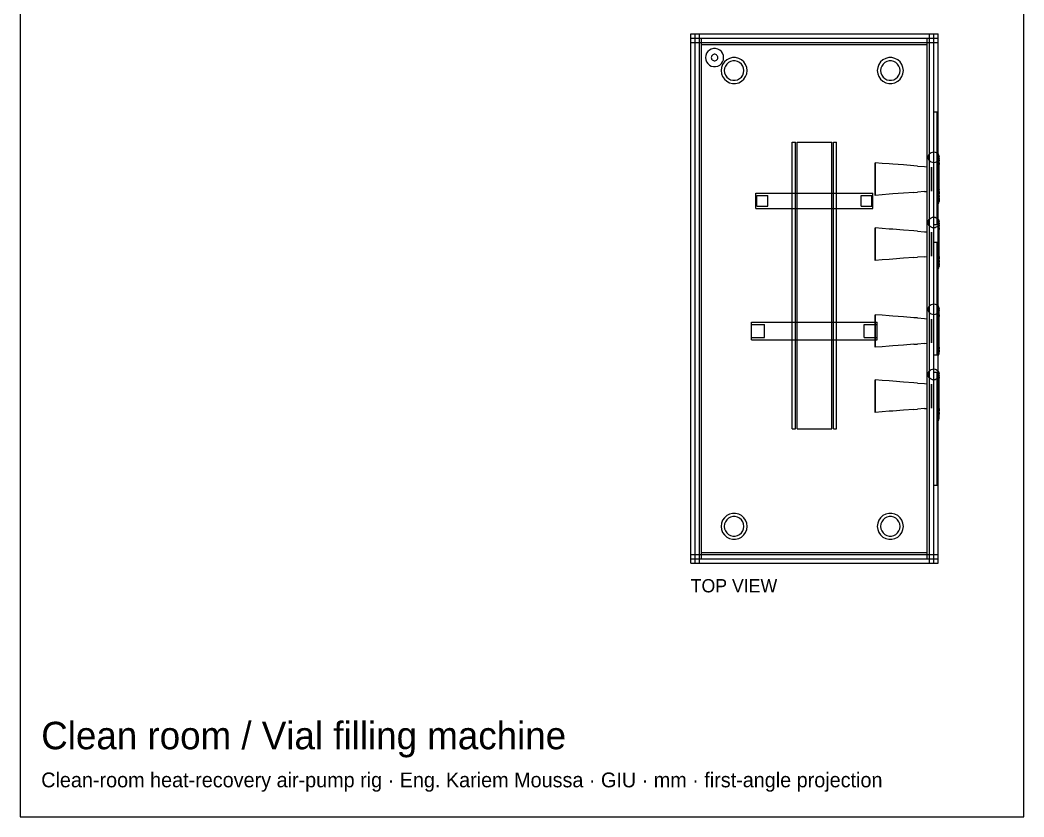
# Model space of a CAD drawing. Header units: millimetres. Extents: x -61 to 402, y -382 to 261.
# Drawn here: x -61 to 401.6, y -381.9 to -14.8 of the extents above; entities that cross this region are included whole.
import ezdxf

# ---------------------------------------------------------------- set-up
doc = ezdxf.new("R2010")
doc.units = ezdxf.units.MM
for name, color, linetype in [('BORDER', 7, 'Continuous'), ('HIDDEN', 8, 'Continuous'), ('TEXT', 5, 'Continuous'), ('VISIBLE', 7, 'Continuous')]:
    doc.layers.add(name, color=color, linetype=linetype)

msp = doc.modelspace()

# ---------------------------------------------------------------- linework, layer by layer
at = {"layer": 'BORDER'}
msp.add_lwpolyline([(-61, -381.93), (401.55, -381.93), (401.55, 260.96), (-61, 260.96)], close=True, dxfattribs=at)
at = {"layer": 'HIDDEN'}
for points in [[(248, -25.04), (248, -21.04)], [(248, -21.04), (252, -21.04)], [(248, -25.04), (248, -23.04)], [(248, -263.04), (248, -23.04)], [(248, -23.04), (252, -23.04)], [(250, -21.04), (252, -21.04)], [(250, -25.04), (250, -21.04)], [(250, -21.04), (360, -21.04)], [(250, -263.04), (250, -23.04)], [(250, -263.04), (250, -23.04)], [(250, -23.04), (360, -23.04)], [(250, -23.04), (360, -23.04)], [(250, -263.04), (250, -23.04)], [(250, -263.04), (250, -23.04)], [(250, -23.04), (360, -23.04)], [(250, -23.04), (360, -23.04)], [(250, -263.04), (250, -23.04)], [(250, -263.04), (250, -23.04)], [(250, -23.04), (253, -23.04)], [(250, -23.04), (253, -23.04)], [(252, -25.04), (252, -21.04)], [(252, -25.04), (252, -21.04)], [(252, -263.04), (252, -23.04)], [(253, -25.04), (253, -23.04)], [(253, -263.04), (253, -23.04)], [(253, -25.04), (253, -23.04)], [(253, -26.04), (253, -23.04)], [(253, -23.04), (357, -23.04)], [(253, -23.04), (357, -23.04)], [(357, -25.04), (357, -23.04)], [(357, -263.04), (357, -23.04)], [(357, -23.04), (360, -23.04)], [(357, -23.04), (360, -23.04)], [(357, -25.04), (357, -23.04)], [(357, -26.04), (357, -23.04)], [(358, -25.04), (358, -21.04)], [(358, -25.04), (358, -21.04)], [(358, -21.04), (360, -21.04)], [(358, -21.04), (362, -21.04)], [(358, -263.04), (358, -23.04)], [(358, -23.04), (362, -23.04)], [(360, -25.04), (360, -21.04)], [(360, -263.04), (360, -23.04)], [(360, -263.04), (360, -23.04)], [(360, -263.04), (360, -23.04)], [(360, -263.04), (360, -23.04)], [(360, -263.04), (360, -23.04)], [(360, -263.04), (360, -23.04)], [(362, -25.04), (362, -21.04)], [(362, -25.04), (362, -23.04)], [(362, -263.04), (362, -23.04)], [(248, -25.04), (252, -25.04)], [(248, -25.04), (252, -25.04)], [(250, -25.04), (360, -25.04)], [(253, -26.04), (357, -26.04)], [(358, -25.04), (362, -25.04)], [(358, -25.04), (362, -25.04)], [(254.92, -31.03), (254.8, -32.04)], [(254.92, -31.03), (254.8, -32.04)], [(254.92, -31.03), (254.8, -32.04)], [(254.92, -31.03), (254.8, -32.04)], [(254.92, -31.03), (254.8, -32.04)], [(254.8, -32.04), (254.92, -33.05)], [(254.8, -32.04), (254.92, -33.05)], [(254.8, -32.04), (254.92, -33.05)], [(254.8, -32.04), (254.92, -33.05)], [(254.8, -32.04), (254.92, -33.05)], [(255.28, -30.09), (254.92, -31.03)], [(255.28, -30.09), (254.92, -31.03)], [(255.28, -30.09), (254.92, -31.03)], [(255.28, -30.09), (254.92, -31.03)], [(255.28, -30.09), (254.92, -31.03)], [(255.86, -29.25), (255.28, -30.09)], [(255.86, -29.25), (255.28, -30.09)], [(255.86, -29.25), (255.28, -30.09)], [(255.86, -29.25), (255.28, -30.09)], [(255.86, -29.25), (255.28, -30.09)], [(256.61, -28.58), (255.86, -29.25)], [(256.61, -28.58), (255.86, -29.25)], [(256.61, -28.58), (255.86, -29.25)], [(256.61, -28.58), (255.86, -29.25)], [(256.61, -28.58), (255.86, -29.25)], [(257.51, -28.11), (256.61, -28.58)], [(257.51, -28.11), (256.61, -28.58)], [(257.51, -28.11), (256.61, -28.58)], [(257.51, -28.11), (256.61, -28.58)], [(257.51, -28.11), (256.61, -28.58)], [(257.54, -31.68), (257.5, -32.04)], [(257.54, -31.68), (257.5, -32.04)], [(257.5, -32.04), (257.54, -32.4)], [(257.5, -32.04), (257.54, -32.4)], [(258.49, -27.87), (257.51, -28.11)], [(258.49, -27.87), (257.51, -28.11)], [(258.49, -27.87), (257.51, -28.11)], [(258.49, -27.87), (257.51, -28.11)], [(258.49, -27.87), (257.51, -28.11)], [(257.67, -31.34), (257.54, -31.68)], [(257.67, -31.34), (257.54, -31.68)], [(257.88, -31.05), (257.67, -31.34)], [(257.88, -31.05), (257.67, -31.34)], [(258.15, -30.81), (257.88, -31.05)], [(258.15, -30.81), (257.88, -31.05)], [(258.47, -30.64), (258.15, -30.81)], [(258.47, -30.64), (258.15, -30.81)], [(258.82, -30.55), (258.47, -30.64)], [(258.82, -30.55), (258.47, -30.64)], [(259.51, -27.87), (258.49, -27.87)], [(259.51, -27.87), (258.49, -27.87)], [(259.51, -27.87), (258.49, -27.87)], [(259.51, -27.87), (258.49, -27.87)], [(259.51, -27.87), (258.49, -27.87)], [(259.18, -30.55), (258.82, -30.55)], [(259.18, -30.55), (258.82, -30.55)], [(259.53, -30.64), (259.18, -30.55)], [(259.53, -30.64), (259.18, -30.55)], [(260.49, -28.11), (259.51, -27.87)], [(260.49, -28.11), (259.51, -27.87)], [(260.49, -28.11), (259.51, -27.87)], [(260.49, -28.11), (259.51, -27.87)], [(260.49, -28.11), (259.51, -27.87)], [(259.85, -30.81), (259.53, -30.64)], [(259.85, -30.81), (259.53, -30.64)], [(260.12, -31.05), (259.85, -30.81)], [(260.12, -31.05), (259.85, -30.81)], [(260.33, -31.34), (260.12, -31.05)], [(260.33, -31.34), (260.12, -31.05)], [(260.46, -31.68), (260.33, -31.34)], [(260.46, -31.68), (260.33, -31.34)], [(260.5, -32.04), (260.46, -31.68)], [(260.5, -32.04), (260.46, -31.68)], [(260.46, -32.4), (260.5, -32.04)], [(260.46, -32.4), (260.5, -32.04)], [(261.39, -28.58), (260.49, -28.11)], [(261.39, -28.58), (260.49, -28.11)], [(261.39, -28.58), (260.49, -28.11)], [(261.39, -28.58), (260.49, -28.11)], [(261.39, -28.58), (260.49, -28.11)], [(262.14, -29.25), (261.39, -28.58)], [(262.14, -29.25), (261.39, -28.58)], [(262.14, -29.25), (261.39, -28.58)], [(262.14, -29.25), (261.39, -28.58)], [(262.14, -29.25), (261.39, -28.58)], [(262.72, -30.09), (262.14, -29.25)], [(262.72, -30.09), (262.14, -29.25)], [(262.72, -30.09), (262.14, -29.25)], [(262.72, -30.09), (262.14, -29.25)], [(262.72, -30.09), (262.14, -29.25)], [(263.08, -31.03), (262.72, -30.09)], [(263.08, -31.03), (262.72, -30.09)], [(263.08, -31.03), (262.72, -30.09)], [(263.08, -31.03), (262.72, -30.09)], [(263.08, -31.03), (262.72, -30.09)], [(263.2, -32.04), (263.08, -31.03)], [(263.2, -32.04), (263.08, -31.03)], [(263.2, -32.04), (263.08, -31.03)], [(263.2, -32.04), (263.08, -31.03)], [(263.2, -32.04), (263.08, -31.03)], [(263.08, -33.05), (263.2, -32.04)], [(263.08, -33.05), (263.2, -32.04)], [(263.08, -33.05), (263.2, -32.04)], [(263.08, -33.05), (263.2, -32.04)], [(263.08, -33.05), (263.2, -32.04)], [(267.28, -32.08), (265.87, -32.43)], [(268.72, -32.08), (267.28, -32.08)], [(270.13, -32.43), (268.72, -32.08)], [(339.28, -32.08), (337.87, -32.43)], [(340.72, -32.08), (339.28, -32.08)], [(342.13, -32.43), (340.72, -32.08)], [(254.92, -33.05), (255.28, -33.99)], [(254.92, -33.05), (255.28, -33.99)], [(254.92, -33.05), (255.28, -33.99)], [(254.92, -33.05), (255.28, -33.99)], [(254.92, -33.05), (255.28, -33.99)], [(255.28, -33.99), (255.86, -34.83)], [(255.28, -33.99), (255.86, -34.83)], [(255.28, -33.99), (255.86, -34.83)], [(255.28, -33.99), (255.86, -34.83)], [(255.28, -33.99), (255.86, -34.83)], [(255.86, -34.83), (256.61, -35.5)], [(255.86, -34.83), (256.61, -35.5)], [(255.86, -34.83), (256.61, -35.5)], [(255.86, -34.83), (256.61, -35.5)], [(255.86, -34.83), (256.61, -35.5)], [(256.61, -35.5), (257.51, -35.97)], [(256.61, -35.5), (257.51, -35.97)], [(256.61, -35.5), (257.51, -35.97)], [(256.61, -35.5), (257.51, -35.97)], [(256.61, -35.5), (257.51, -35.97)], [(257.51, -35.97), (258.49, -36.21)], [(257.51, -35.97), (258.49, -36.21)], [(257.51, -35.97), (258.49, -36.21)], [(257.51, -35.97), (258.49, -36.21)], [(257.51, -35.97), (258.49, -36.21)], [(257.54, -32.4), (257.67, -32.74)], [(257.54, -32.4), (257.67, -32.74)], [(257.67, -32.74), (257.88, -33.03)], [(257.67, -32.74), (257.88, -33.03)], [(257.88, -33.03), (258.15, -33.27)], [(257.88, -33.03), (258.15, -33.27)], [(258.15, -33.27), (258.47, -33.44)], [(258.15, -33.27), (258.47, -33.44)], [(258.47, -33.44), (258.82, -33.53)], [(258.47, -33.44), (258.82, -33.53)], [(258.49, -36.21), (259.51, -36.21)], [(258.49, -36.21), (259.51, -36.21)], [(258.49, -36.21), (259.51, -36.21)], [(258.49, -36.21), (259.51, -36.21)], [(258.49, -36.21), (259.51, -36.21)], [(258.82, -33.53), (259.18, -33.53)], [(258.82, -33.53), (259.18, -33.53)], [(259.18, -33.53), (259.53, -33.44)], [(259.18, -33.53), (259.53, -33.44)], [(259.51, -36.21), (260.49, -35.97)], [(259.51, -36.21), (260.49, -35.97)], [(259.51, -36.21), (260.49, -35.97)], [(259.51, -36.21), (260.49, -35.97)], [(259.51, -36.21), (260.49, -35.97)], [(259.53, -33.44), (259.85, -33.27)], [(259.53, -33.44), (259.85, -33.27)], [(259.85, -33.27), (260.12, -33.03)], [(259.85, -33.27), (260.12, -33.03)], [(260.12, -33.03), (260.33, -32.74)], [(260.12, -33.03), (260.33, -32.74)], [(260.33, -32.74), (260.46, -32.4)], [(260.33, -32.74), (260.46, -32.4)], [(260.49, -35.97), (261.39, -35.5)], [(260.49, -35.97), (261.39, -35.5)], [(260.49, -35.97), (261.39, -35.5)], [(260.49, -35.97), (261.39, -35.5)], [(260.49, -35.97), (261.39, -35.5)], [(261.39, -35.5), (262.14, -34.83)], [(261.39, -35.5), (262.14, -34.83)], [(261.39, -35.5), (262.14, -34.83)], [(261.39, -35.5), (262.14, -34.83)], [(261.39, -35.5), (262.14, -34.83)], [(262.17, -36.6), (262, -38.04)], [(262.14, -34.83), (262.72, -33.99)], [(262.14, -34.83), (262.72, -33.99)], [(262.14, -34.83), (262.72, -33.99)], [(262.14, -34.83), (262.72, -33.99)], [(262.14, -34.83), (262.72, -33.99)], [(262.69, -35.25), (262.17, -36.6)], [(263.51, -34.06), (262.69, -35.25)], [(262.72, -33.99), (263.08, -33.05)], [(262.72, -33.99), (263.08, -33.05)], [(262.72, -33.99), (263.08, -33.05)], [(262.72, -33.99), (263.08, -33.05)], [(262.72, -33.99), (263.08, -33.05)], [(263.63, -36.96), (263.5, -38.04)], [(264.59, -33.1), (263.51, -34.06)], [(264.02, -35.95), (263.63, -36.96)], [(264.63, -35.06), (264.02, -35.95)], [(265.87, -32.43), (264.59, -33.1)], [(265.44, -34.34), (264.63, -35.06)], [(266.4, -33.83), (265.44, -34.34)], [(267.46, -33.57), (266.4, -33.83)], [(268.54, -33.57), (267.46, -33.57)], [(269.6, -33.83), (268.54, -33.57)], [(270.56, -34.34), (269.6, -33.83)], [(271.41, -33.1), (270.13, -32.43)], [(271.37, -35.06), (270.56, -34.34)], [(271.98, -35.95), (271.37, -35.06)], [(272.49, -34.06), (271.41, -33.1)], [(272.37, -36.96), (271.98, -35.95)], [(272.5, -38.04), (272.37, -36.96)], [(273.31, -35.25), (272.49, -34.06)], [(273.83, -36.6), (273.31, -35.25)], [(274, -38.04), (273.83, -36.6)], [(334.17, -36.6), (334, -38.04)], [(334.69, -35.25), (334.17, -36.6)], [(335.51, -34.06), (334.69, -35.25)], [(335.63, -36.96), (335.5, -38.04)], [(336.59, -33.1), (335.51, -34.06)], [(336.02, -35.95), (335.63, -36.96)], [(336.63, -35.06), (336.02, -35.95)], [(337.87, -32.43), (336.59, -33.1)], [(337.44, -34.34), (336.63, -35.06)], [(338.4, -33.83), (337.44, -34.34)], [(339.46, -33.57), (338.4, -33.83)], [(340.54, -33.57), (339.46, -33.57)], [(341.6, -33.83), (340.54, -33.57)], [(342.56, -34.34), (341.6, -33.83)], [(343.41, -33.1), (342.13, -32.43)], [(343.37, -35.06), (342.56, -34.34)], [(343.98, -35.95), (343.37, -35.06)], [(344.49, -34.06), (343.41, -33.1)], [(344.37, -36.96), (343.98, -35.95)], [(344.5, -38.04), (344.37, -36.96)], [(345.31, -35.25), (344.49, -34.06)], [(345.83, -36.6), (345.31, -35.25)], [(346, -38.04), (345.83, -36.6)], [(262, -38.04), (262.17, -39.48)], [(262.17, -39.48), (262.69, -40.83)], [(262.69, -40.83), (263.51, -42.02)], [(263.5, -38.04), (263.63, -39.12)], [(263.63, -39.12), (264.02, -40.13)], [(264.02, -40.13), (264.63, -41.02)], [(264.63, -41.02), (265.44, -41.74)], [(270.56, -41.74), (271.37, -41.02)], [(271.37, -41.02), (271.98, -40.13)], [(271.98, -40.13), (272.37, -39.12)], [(272.37, -39.12), (272.5, -38.04)], [(272.49, -42.02), (273.31, -40.83)], [(273.31, -40.83), (273.83, -39.48)], [(273.83, -39.48), (274, -38.04)], [(334, -38.04), (334.17, -39.48)], [(334.17, -39.48), (334.69, -40.83)], [(334.69, -40.83), (335.51, -42.02)], [(335.5, -38.04), (335.63, -39.12)], [(335.63, -39.12), (336.02, -40.13)], [(336.02, -40.13), (336.63, -41.02)], [(336.63, -41.02), (337.44, -41.74)], [(342.56, -41.74), (343.37, -41.02)], [(343.37, -41.02), (343.98, -40.13)], [(343.98, -40.13), (344.37, -39.12)], [(344.37, -39.12), (344.5, -38.04)], [(344.49, -42.02), (345.31, -40.83)], [(345.31, -40.83), (345.83, -39.48)], [(345.83, -39.48), (346, -38.04)], [(263.51, -42.02), (264.59, -42.98)], [(264.59, -42.98), (265.87, -43.65)], [(265.44, -41.74), (266.4, -42.25)], [(265.87, -43.65), (267.28, -44)], [(266.4, -42.25), (267.46, -42.51)], [(267.28, -44), (268.72, -44)], [(267.46, -42.51), (268.54, -42.51)], [(268.54, -42.51), (269.6, -42.25)], [(268.72, -44), (270.13, -43.65)], [(269.6, -42.25), (270.56, -41.74)], [(270.13, -43.65), (271.41, -42.98)], [(271.41, -42.98), (272.49, -42.02)], [(335.51, -42.02), (336.59, -42.98)], [(336.59, -42.98), (337.87, -43.65)], [(337.44, -41.74), (338.4, -42.25)], [(337.87, -43.65), (339.28, -44)], [(338.4, -42.25), (339.46, -42.51)], [(339.28, -44), (340.72, -44)], [(339.46, -42.51), (340.54, -42.51)], [(340.54, -42.51), (341.6, -42.25)], [(340.72, -44), (342.13, -43.65)], [(341.6, -42.25), (342.56, -41.74)], [(342.13, -43.65), (343.41, -42.98)], [(343.41, -42.98), (344.49, -42.02)], [(360.05, -109.04), (360.05, -57.04)], [(360.05, -109.04), (360.05, -57.04)], [(360.05, -57.04), (361.55, -57.04)], [(360.05, -57.04), (361.55, -57.04)], [(361.55, -109.04), (361.55, -57.04)], [(361.55, -109.04), (361.55, -57.04)], [(294.75, -203.04), (294.75, -71.04)], [(294.75, -71.04), (296.25, -71.04)], [(296.25, -203.04), (296.25, -71.04)], [(297, -203.04), (297, -71.04)], [(297, -71.04), (313, -71.04)], [(313, -203.04), (313, -71.04)], [(313.75, -203.04), (313.75, -71.04)], [(313.75, -71.04), (315.25, -71.04)], [(315.25, -203.04), (315.25, -71.04)], [(357.52, -77.74), (357.66, -77.15)], [(357.53, -78.34), (357.52, -77.74)], [(357.66, -78.93), (357.53, -78.34)], [(357.66, -77.15), (357.94, -76.62)], [(357.94, -76.62), (358.34, -76.17)], [(358.34, -76.17), (358.84, -75.83)], [(358.84, -75.83), (359.4, -75.61)], [(359.4, -75.61), (360, -75.54)], [(360, -75.54), (360.6, -75.61)], [(360.6, -75.61), (361.16, -75.83)], [(361.16, -75.83), (361.66, -76.17)], [(361.66, -76.17), (362, -76.55)], [(362.48, -78.34), (362.34, -78.93)], [(333, -80.59), (333, -80.54)], [(333, -81.03), (333, -80.59)], [(333, -81.87), (333, -81.03)], [(333, -83.07), (333, -81.87)], [(333, -84.55), (333, -83.07)], [(357.94, -79.46), (357.66, -78.93)], [(358.34, -79.91), (357.94, -79.46)], [(358.84, -80.25), (358.34, -79.91)], [(359.4, -80.47), (358.84, -80.25)], [(359, -82.54), (359, -82.58)], [(359, -82.58), (359, -82.54)], [(359, -82.58), (359, -82.9)], [(359, -82.9), (359, -82.58)], [(359, -82.9), (359, -83.51)], [(359, -83.51), (359, -82.9)], [(360, -80.54), (359.4, -80.47)], [(360.6, -80.47), (360, -80.54)], [(361.16, -80.25), (360.6, -80.47)], [(361.66, -79.91), (361.16, -80.25)], [(362.06, -79.46), (361.66, -79.91)], [(362.34, -78.93), (362.06, -79.46)], [(333, -86.25), (333, -84.55)], [(333, -88.04), (333, -86.25)], [(359, -83.51), (359, -84.39)], [(359, -84.39), (359, -83.51)], [(359, -84.39), (359, -85.48)], [(359, -85.48), (359, -84.39)], [(359, -85.48), (359, -86.72)], [(359, -86.72), (359, -85.48)], [(359, -86.72), (359, -88.04)], [(359, -88.04), (359, -86.72)], [(333, -89.83), (333, -88.04)], [(333, -91.53), (333, -89.83)], [(333, -93.01), (333, -91.53)], [(359, -89.36), (359, -88.04)], [(359, -88.04), (359, -89.36)], [(359, -90.6), (359, -89.36)], [(359, -89.36), (359, -90.6)], [(359, -91.69), (359, -90.6)], [(359, -90.6), (359, -91.69)], [(359, -92.57), (359, -91.69)], [(359, -91.69), (359, -92.57)], [(278, -101.54), (278, -94.54)], [(278, -94.54), (332, -94.54)], [(278.5, -100.54), (278.5, -95.54)], [(278.5, -100.54), (278.5, -95.54)], [(278.5, -95.54), (283.5, -95.54)], [(278.5, -95.54), (283.5, -95.54)], [(283.5, -100.54), (283.5, -95.54)], [(283.5, -100.54), (283.5, -95.54)], [(294.75, -101.54), (294.75, -94.54)], [(296.25, -101.54), (296.25, -94.54)], [(297, -101.54), (297, -94.54)], [(313, -101.54), (313, -94.54)], [(313.75, -101.54), (313.75, -94.54)], [(315.25, -101.54), (315.25, -94.54)], [(326.5, -100.54), (326.5, -95.54)], [(326.5, -100.54), (326.5, -95.54)], [(326.5, -95.54), (331.5, -95.54)], [(326.5, -95.54), (331.5, -95.54)], [(331.5, -100.54), (331.5, -95.54)], [(331.5, -100.54), (331.5, -95.54)], [(332, -101.54), (332, -94.54)], [(333, -94.21), (333, -93.01)], [(333, -95.05), (333, -94.21)], [(333, -95.49), (333, -95.05)], [(333, -95.54), (333, -95.49)], [(359, -93.18), (359, -92.57)], [(359, -92.57), (359, -93.18)], [(359, -93.5), (359, -93.18)], [(359, -93.18), (359, -93.5)], [(359, -93.54), (359, -93.5)], [(359, -93.5), (359, -93.54)], [(278, -101.54), (332, -101.54)], [(278.5, -100.54), (283.5, -100.54)], [(278.5, -100.54), (283.5, -100.54)], [(326.5, -100.54), (331.5, -100.54)], [(326.5, -100.54), (331.5, -100.54)], [(357.94, -106.62), (358.34, -106.17)], [(358.34, -106.17), (358.84, -105.83)], [(358.84, -105.83), (359.4, -105.61)], [(359.4, -105.61), (360, -105.54)], [(360, -105.54), (360.6, -105.61)], [(360.6, -105.61), (361.16, -105.83)], [(361.16, -105.83), (361.66, -106.17)], [(361.66, -106.17), (362, -106.55)], [(333, -110.59), (333, -110.54)], [(333, -111.03), (333, -110.59)], [(357.52, -107.74), (357.66, -107.15)], [(357.53, -108.34), (357.52, -107.74)], [(357.66, -108.93), (357.53, -108.34)], [(357.66, -107.15), (357.94, -106.62)], [(357.94, -109.46), (357.66, -108.93)], [(358.34, -109.91), (357.94, -109.46)], [(358.84, -110.25), (358.34, -109.91)], [(359.4, -110.47), (358.84, -110.25)], [(360, -110.54), (359.4, -110.47)], [(360.6, -110.47), (360, -110.54)], [(360.05, -109.04), (361.55, -109.04)], [(360.05, -109.04), (361.55, -109.04)], [(361.16, -110.25), (360.6, -110.47)], [(361.66, -109.91), (361.16, -110.25)], [(362.06, -109.46), (361.66, -109.91)], [(362.34, -108.93), (362.06, -109.46)], [(362.48, -108.34), (362.34, -108.93)], [(333, -111.87), (333, -111.03)], [(333, -113.07), (333, -111.87)], [(333, -114.55), (333, -113.07)], [(333, -116.25), (333, -114.55)], [(359, -112.54), (359, -112.58)], [(359, -112.58), (359, -112.54)], [(359, -112.58), (359, -112.9)], [(359, -112.9), (359, -112.58)], [(359, -112.9), (359, -113.51)], [(359, -113.51), (359, -112.9)], [(359, -113.51), (359, -114.39)], [(359, -114.39), (359, -113.51)], [(359, -114.39), (359, -115.48)], [(359, -115.48), (359, -114.39)], [(359, -115.48), (359, -116.72)], [(359, -116.72), (359, -115.48)], [(333, -118.04), (333, -116.25)], [(333, -119.83), (333, -118.04)], [(333, -121.53), (333, -119.83)], [(359, -116.72), (359, -118.04)], [(359, -118.04), (359, -116.72)], [(359, -119.36), (359, -118.04)], [(359, -118.04), (359, -119.36)], [(359, -120.6), (359, -119.36)], [(359, -119.36), (359, -120.6)], [(360.05, -169.04), (360.05, -117.04)], [(360.05, -169.04), (360.05, -117.04)], [(360.05, -117.04), (361.55, -117.04)], [(360.05, -117.04), (361.55, -117.04)], [(361.55, -169.04), (361.55, -117.04)], [(361.55, -169.04), (361.55, -117.04)], [(333, -123.01), (333, -121.53)], [(333, -124.21), (333, -123.01)], [(333, -125.05), (333, -124.21)], [(359, -121.69), (359, -120.6)], [(359, -120.6), (359, -121.69)], [(359, -122.57), (359, -121.69)], [(359, -121.69), (359, -122.57)], [(359, -123.18), (359, -122.57)], [(359, -122.57), (359, -123.18)], [(359, -123.5), (359, -123.18)], [(359, -123.18), (359, -123.5)], [(359, -123.54), (359, -123.5)], [(359, -123.5), (359, -123.54)], [(333, -125.49), (333, -125.05)], [(333, -125.54), (333, -125.49)], [(357.52, -147.74), (357.66, -147.15)], [(357.52, -148.34), (357.52, -147.74)], [(357.66, -147.15), (357.94, -146.62)], [(357.94, -146.62), (358.34, -146.17)], [(358.34, -146.17), (358.84, -145.83)], [(358.84, -145.83), (359.4, -145.61)], [(359.4, -145.61), (360, -145.54)], [(360, -145.54), (360.6, -145.61)], [(360.6, -145.61), (361.16, -145.83)], [(361.16, -145.83), (361.66, -146.17)], [(361.66, -146.17), (362, -146.55)], [(333, -150.59), (333, -150.54)], [(333, -151.03), (333, -150.59)], [(333, -151.87), (333, -151.03)], [(333, -153.07), (333, -151.87)], [(357.66, -148.93), (357.52, -148.34)], [(357.94, -149.46), (357.66, -148.93)], [(358.34, -149.91), (357.94, -149.46)], [(358.84, -150.25), (358.34, -149.91)], [(359.4, -150.47), (358.84, -150.25)], [(359, -152.54), (359, -152.58)], [(359, -152.58), (359, -152.54)], [(359, -152.58), (359, -152.9)], [(359, -152.9), (359, -152.58)], [(360, -150.54), (359.4, -150.47)], [(360.6, -150.47), (360, -150.54)], [(361.16, -150.25), (360.6, -150.47)], [(361.66, -149.91), (361.16, -150.25)], [(362.06, -149.46), (361.66, -149.91)], [(362.34, -148.93), (362.06, -149.46)], [(362.48, -148.34), (362.34, -148.93)], [(276, -162.04), (276, -154.04)], [(276, -154.04), (334, -154.04)], [(276, -161.04), (276, -155.04)], [(276, -161.04), (276, -155.04)], [(276, -155.04), (282, -155.04)], [(276, -155.04), (282, -155.04)], [(282, -161.04), (282, -155.04)], [(282, -161.04), (282, -155.04)], [(294.75, -162.04), (294.75, -154.04)], [(296.25, -162.04), (296.25, -154.04)], [(297, -162.04), (297, -154.04)], [(313, -162.04), (313, -154.04)], [(313.75, -162.04), (313.75, -154.04)], [(315.25, -162.04), (315.25, -154.04)], [(328, -161.04), (328, -155.04)], [(328, -161.04), (328, -155.04)], [(328, -155.04), (334, -155.04)], [(328, -155.04), (334, -155.04)], [(333, -154.55), (333, -153.07)], [(333, -154.04), (333, -154.55)], [(333, -154.55), (333, -156.25)], [(333, -156.25), (333, -154.55)], [(333, -156.25), (333, -158.04)], [(333, -158.04), (333, -156.25)], [(334, -162.04), (334, -154.04)], [(334, -161.04), (334, -155.04)], [(334, -161.04), (334, -155.04)], [(359, -152.9), (359, -153.51)], [(359, -153.51), (359, -152.9)], [(359, -153.51), (359, -154.39)], [(359, -154.39), (359, -153.51)], [(359, -154.39), (359, -155.48)], [(359, -155.48), (359, -154.39)], [(359, -155.48), (359, -156.72)], [(359, -156.72), (359, -155.48)], [(359, -156.72), (359, -158.04)], [(359, -158.04), (359, -156.72)], [(276, -161.04), (282, -161.04)], [(276, -161.04), (282, -161.04)], [(328, -161.04), (334, -161.04)], [(328, -161.04), (334, -161.04)], [(333, -159.83), (333, -158.04)], [(333, -158.04), (333, -159.83)], [(333, -161.53), (333, -159.83)], [(333, -159.83), (333, -161.53)], [(333, -163.01), (333, -161.53)], [(333, -161.53), (333, -162.04)], [(359, -159.36), (359, -158.04)], [(359, -158.04), (359, -159.36)], [(359, -160.6), (359, -159.36)], [(359, -159.36), (359, -160.6)], [(359, -161.69), (359, -160.6)], [(359, -160.6), (359, -161.69)], [(359, -162.57), (359, -161.69)], [(359, -161.69), (359, -162.57)], [(276, -162.04), (334, -162.04)], [(333, -164.21), (333, -163.01)], [(333, -165.05), (333, -164.21)], [(333, -165.49), (333, -165.05)], [(333, -165.54), (333, -165.49)], [(359, -163.18), (359, -162.57)], [(359, -162.57), (359, -163.18)], [(359, -163.5), (359, -163.18)], [(359, -163.18), (359, -163.5)], [(359, -163.54), (359, -163.5)], [(359, -163.5), (359, -163.54)], [(360.05, -169.04), (361.55, -169.04)], [(360.05, -169.04), (361.55, -169.04)], [(358.84, -175.83), (359.4, -175.61)], [(359.4, -175.61), (360, -175.54)], [(360, -175.54), (360.6, -175.61)], [(360.6, -175.61), (361.16, -175.83)], [(357.52, -177.74), (357.66, -177.15)], [(357.53, -178.34), (357.52, -177.74)], [(357.66, -178.93), (357.53, -178.34)], [(357.66, -177.15), (357.94, -176.62)], [(357.94, -179.46), (357.66, -178.93)], [(357.94, -176.62), (358.34, -176.17)], [(358.34, -179.91), (357.94, -179.46)], [(358.34, -176.17), (358.84, -175.83)], [(358.84, -180.25), (358.34, -179.91)], [(359.4, -180.47), (358.84, -180.25)], [(360.05, -229.04), (360.05, -177.04)], [(360.05, -229.04), (360.05, -177.04)], [(360.05, -177.04), (361.55, -177.04)], [(360.05, -177.04), (361.55, -177.04)], [(361.16, -180.25), (360.6, -180.47)], [(361.16, -175.83), (361.66, -176.17)], [(361.66, -179.91), (361.16, -180.25)], [(361.55, -229.04), (361.55, -177.04)], [(361.55, -229.04), (361.55, -177.04)], [(361.66, -176.17), (362, -176.55)], [(362.06, -179.46), (361.66, -179.91)], [(362.34, -178.93), (362.06, -179.46)], [(362.48, -178.34), (362.34, -178.93)], [(333, -180.59), (333, -180.54)], [(333, -181.03), (333, -180.59)], [(333, -181.87), (333, -181.03)], [(333, -183.07), (333, -181.87)], [(333, -184.55), (333, -183.07)], [(333, -186.25), (333, -184.55)], [(359, -182.54), (359, -182.58)], [(359, -182.58), (359, -182.54)], [(359, -182.58), (359, -182.9)], [(359, -182.9), (359, -182.58)], [(359, -182.9), (359, -183.51)], [(359, -183.51), (359, -182.9)], [(359, -183.51), (359, -184.39)], [(359, -184.39), (359, -183.51)], [(359, -184.39), (359, -185.48)], [(359, -185.48), (359, -184.39)], [(360, -180.54), (359.4, -180.47)], [(360.6, -180.47), (360, -180.54)], [(333, -188.04), (333, -186.25)], [(333, -189.83), (333, -188.04)], [(359, -185.48), (359, -186.72)], [(359, -186.72), (359, -185.48)], [(359, -186.72), (359, -188.04)], [(359, -188.04), (359, -186.72)], [(359, -189.36), (359, -188.04)], [(359, -188.04), (359, -189.36)], [(359, -190.6), (359, -189.36)], [(359, -189.36), (359, -190.6)], [(333, -191.53), (333, -189.83)], [(333, -193.01), (333, -191.53)], [(333, -194.21), (333, -193.01)], [(333, -195.05), (333, -194.21)], [(359, -191.69), (359, -190.6)], [(359, -190.6), (359, -191.69)], [(359, -192.57), (359, -191.69)], [(359, -191.69), (359, -192.57)], [(359, -193.18), (359, -192.57)], [(359, -192.57), (359, -193.18)], [(359, -193.5), (359, -193.18)], [(359, -193.18), (359, -193.5)], [(359, -193.54), (359, -193.5)], [(359, -193.5), (359, -193.54)], [(333, -195.49), (333, -195.05)], [(333, -195.54), (333, -195.49)], [(294.75, -203.04), (296.25, -203.04)], [(297, -203.04), (313, -203.04)], [(313.75, -203.04), (315.25, -203.04)], [(360.05, -229.04), (361.55, -229.04)], [(360.05, -229.04), (361.55, -229.04)], [(263.51, -244.06), (262.69, -245.25)], [(264.59, -243.1), (263.51, -244.06)], [(264.63, -245.06), (264.02, -245.95)], [(265.87, -242.43), (264.59, -243.1)], [(265.44, -244.34), (264.63, -245.06)], [(266.4, -243.83), (265.44, -244.34)], [(267.28, -242.08), (265.87, -242.43)], [(267.46, -243.57), (266.4, -243.83)], [(268.72, -242.08), (267.28, -242.08)], [(268.54, -243.57), (267.46, -243.57)], [(269.6, -243.83), (268.54, -243.57)], [(270.13, -242.43), (268.72, -242.08)], [(270.56, -244.34), (269.6, -243.83)], [(271.41, -243.1), (270.13, -242.43)], [(271.37, -245.06), (270.56, -244.34)], [(271.98, -245.95), (271.37, -245.06)], [(272.49, -244.06), (271.41, -243.1)], [(273.31, -245.25), (272.49, -244.06)], [(335.51, -244.06), (334.69, -245.25)], [(336.59, -243.1), (335.51, -244.06)], [(336.63, -245.06), (336.02, -245.95)], [(337.87, -242.43), (336.59, -243.1)], [(337.44, -244.34), (336.63, -245.06)], [(338.4, -243.83), (337.44, -244.34)], [(339.28, -242.08), (337.87, -242.43)], [(339.46, -243.57), (338.4, -243.83)], [(340.72, -242.08), (339.28, -242.08)], [(340.54, -243.57), (339.46, -243.57)], [(341.6, -243.83), (340.54, -243.57)], [(342.13, -242.43), (340.72, -242.08)], [(342.56, -244.34), (341.6, -243.83)], [(343.41, -243.1), (342.13, -242.43)], [(343.37, -245.06), (342.56, -244.34)], [(343.98, -245.95), (343.37, -245.06)], [(344.49, -244.06), (343.41, -243.1)], [(345.31, -245.25), (344.49, -244.06)], [(262.17, -246.6), (262, -248.04)], [(262, -248.04), (262.17, -249.48)], [(262.69, -245.25), (262.17, -246.6)], [(262.17, -249.48), (262.69, -250.83)], [(263.63, -246.96), (263.5, -248.04)], [(263.5, -248.04), (263.63, -249.12)], [(264.02, -245.95), (263.63, -246.96)], [(263.63, -249.12), (264.02, -250.13)], [(272.37, -246.96), (271.98, -245.95)], [(271.98, -250.13), (272.37, -249.12)], [(272.5, -248.04), (272.37, -246.96)], [(272.37, -249.12), (272.5, -248.04)], [(273.83, -246.6), (273.31, -245.25)], [(273.31, -250.83), (273.83, -249.48)], [(274, -248.04), (273.83, -246.6)], [(273.83, -249.48), (274, -248.04)], [(334.17, -246.6), (334, -248.04)], [(334, -248.04), (334.17, -249.48)], [(334.69, -245.25), (334.17, -246.6)], [(334.17, -249.48), (334.69, -250.83)], [(335.63, -246.96), (335.5, -248.04)], [(335.5, -248.04), (335.63, -249.12)], [(336.02, -245.95), (335.63, -246.96)], [(335.63, -249.12), (336.02, -250.13)], [(344.37, -246.96), (343.98, -245.95)], [(343.98, -250.13), (344.37, -249.12)], [(344.5, -248.04), (344.37, -246.96)], [(344.37, -249.12), (344.5, -248.04)], [(345.83, -246.6), (345.31, -245.25)], [(345.31, -250.83), (345.83, -249.48)], [(346, -248.04), (345.83, -246.6)], [(345.83, -249.48), (346, -248.04)], [(262.69, -250.83), (263.51, -252.02)], [(263.51, -252.02), (264.59, -252.98)], [(264.02, -250.13), (264.63, -251.02)], [(264.59, -252.98), (265.87, -253.65)], [(264.63, -251.02), (265.44, -251.74)], [(265.44, -251.74), (266.4, -252.25)], [(265.87, -253.65), (267.28, -254)], [(266.4, -252.25), (267.46, -252.51)], [(267.28, -254), (268.72, -254)], [(267.46, -252.51), (268.54, -252.51)], [(268.54, -252.51), (269.6, -252.25)], [(268.72, -254), (270.13, -253.65)], [(269.6, -252.25), (270.56, -251.74)], [(270.13, -253.65), (271.41, -252.98)], [(270.56, -251.74), (271.37, -251.02)], [(271.37, -251.02), (271.98, -250.13)], [(271.41, -252.98), (272.49, -252.02)], [(272.49, -252.02), (273.31, -250.83)], [(334.69, -250.83), (335.51, -252.02)], [(335.51, -252.02), (336.59, -252.98)], [(336.02, -250.13), (336.63, -251.02)], [(336.59, -252.98), (337.87, -253.65)], [(336.63, -251.02), (337.44, -251.74)], [(337.44, -251.74), (338.4, -252.25)], [(337.87, -253.65), (339.28, -254)], [(338.4, -252.25), (339.46, -252.51)], [(339.28, -254), (340.72, -254)], [(339.46, -252.51), (340.54, -252.51)], [(340.54, -252.51), (341.6, -252.25)], [(340.72, -254), (342.13, -253.65)], [(341.6, -252.25), (342.56, -251.74)], [(342.13, -253.65), (343.41, -252.98)], [(342.56, -251.74), (343.37, -251.02)], [(343.37, -251.02), (343.98, -250.13)], [(343.41, -252.98), (344.49, -252.02)], [(344.49, -252.02), (345.31, -250.83)], [(248, -263.04), (248, -261.04)], [(248, -265.04), (248, -261.04)], [(248, -261.04), (252, -261.04)], [(248, -261.04), (252, -261.04)], [(248, -263.04), (252, -263.04)], [(250, -265.04), (250, -261.04)], [(250, -261.04), (360, -261.04)], [(250, -263.04), (360, -263.04)], [(250, -263.04), (360, -263.04)], [(250, -263.04), (360, -263.04)], [(250, -263.04), (360, -263.04)], [(250, -263.04), (253, -263.04)], [(250, -263.04), (253, -263.04)], [(252, -265.04), (252, -261.04)], [(252, -265.04), (252, -261.04)], [(253, -263.04), (253, -260.04)], [(253, -260.04), (357, -260.04)], [(253, -263.04), (253, -261.04)], [(253, -263.04), (253, -261.04)], [(253, -263.04), (357, -263.04)], [(253, -263.04), (357, -263.04)], [(357, -263.04), (357, -260.04)], [(357, -263.04), (357, -261.04)], [(357, -263.04), (357, -261.04)], [(357, -263.04), (360, -263.04)], [(357, -263.04), (360, -263.04)], [(358, -265.04), (358, -261.04)], [(358, -265.04), (358, -261.04)], [(358, -261.04), (362, -261.04)], [(358, -261.04), (362, -261.04)], [(358, -263.04), (362, -263.04)], [(360, -265.04), (360, -261.04)], [(362, -263.04), (362, -261.04)], [(362, -265.04), (362, -261.04)], [(248, -265.04), (252, -265.04)], [(250, -265.04), (252, -265.04)], [(250, -265.04), (360, -265.04)], [(358, -265.04), (360, -265.04)], [(358, -265.04), (362, -265.04)]]:
    msp.add_lwpolyline(points, dxfattribs=at)
at = {"layer": 'VISIBLE'}
for points in [[(248, -23.04), (248, -21.04)], [(248, -21.04), (250, -21.04)], [(248, -263.04), (248, -23.04)], [(248, -23.04), (252, -23.04)], [(250, -25.04), (250, -21.04)], [(250, -21.04), (360, -21.04)], [(252, -263.04), (252, -23.04)], [(358, -263.04), (358, -23.04)], [(358, -23.04), (362, -23.04)], [(360, -21.04), (362, -21.04)], [(360, -25.04), (360, -21.04)], [(362, -23.04), (362, -21.04)], [(362, -263.04), (362, -23.04)], [(250, -25.04), (360, -25.04)], [(253, -261.04), (253, -25.04)], [(253, -26.04), (253, -25.04)], [(253, -26.04), (357, -26.04)], [(357, -261.04), (357, -25.04)], [(357, -26.04), (357, -25.04)], [(254.92, -31.03), (254.8, -32.04)], [(254.8, -32.04), (254.92, -33.05)], [(255.28, -30.09), (254.92, -31.03)], [(255.86, -29.25), (255.28, -30.09)], [(256.61, -28.58), (255.86, -29.25)], [(257.51, -28.11), (256.61, -28.58)], [(258.49, -27.87), (257.51, -28.11)], [(259.51, -27.87), (258.49, -27.87)], [(260.49, -28.11), (259.51, -27.87)], [(261.39, -28.58), (260.49, -28.11)], [(262.14, -29.25), (261.39, -28.58)], [(262.72, -30.09), (262.14, -29.25)], [(263.08, -31.03), (262.72, -30.09)], [(263.2, -32.04), (263.08, -31.03)], [(263.08, -33.05), (263.2, -32.04)], [(254.92, -33.05), (255.28, -33.99)], [(255.28, -33.99), (255.86, -34.83)], [(255.86, -34.83), (256.61, -35.5)], [(256.61, -35.5), (257.51, -35.97)], [(257.51, -35.97), (258.49, -36.21)], [(258.49, -36.21), (259.51, -36.21)], [(259.51, -36.21), (260.49, -35.97)], [(260.49, -35.97), (261.39, -35.5)], [(261.39, -35.5), (262.14, -34.83)], [(262.14, -34.83), (262.72, -33.99)], [(262.72, -33.99), (263.08, -33.05)], [(294.75, -94.54), (294.75, -71.04)], [(294.75, -71.04), (296.25, -71.04)], [(296.25, -94.54), (296.25, -71.04)], [(297, -94.54), (297, -71.04)], [(297, -71.04), (313, -71.04)], [(313, -94.54), (313, -71.04)], [(313.75, -94.54), (313.75, -71.04)], [(313.75, -71.04), (315.25, -71.04)], [(315.25, -94.54), (315.25, -71.04)], [(362, -76.55), (362.06, -76.62)], [(362.06, -76.62), (362.34, -77.15)], [(362.34, -77.15), (362.48, -77.74)], [(362.5, -78.33), (362.48, -77.74)], [(362.5, -78.47), (362.5, -78.33)], [(362.5, -78.33), (362.5, -78.59)], [(362.5, -79.19), (362.5, -78.47)], [(333, -80.54), (333, -80.59)], [(336.25, -80.79), (333, -80.54)], [(333, -80.59), (333, -81.03)], [(333, -81.03), (333, -81.87)], [(333, -81.87), (333, -83.07)], [(333, -83.07), (333, -84.55)], [(339.5, -81.04), (336.25, -80.79)], [(341.15, -81.17), (339.5, -81.04)], [(346, -81.54), (341.15, -81.17)], [(350.85, -81.91), (346, -81.54)], [(352.5, -82.04), (350.85, -81.91)], [(352.5, -82.04), (355.75, -82.29)], [(355.75, -82.29), (357, -82.39)], [(362.5, -79.65), (362.5, -79.19)], [(362.5, -79.19), (362.5, -79.7)], [(362.5, -80.55), (362.5, -79.65)], [(362.5, -81.29), (362.5, -80.55)], [(362.5, -80.55), (362.5, -81.32)], [(362.5, -82.36), (362.5, -81.29)], [(362.5, -83.32), (362.5, -82.36)], [(333, -84.55), (333, -86.25)], [(333, -86.25), (333, -88.04)], [(362.5, -84.49), (362.5, -83.32)], [(362.5, -83.32), (362.5, -83.33)], [(362.5, -85.61), (362.5, -84.49)], [(362.5, -86.83), (362.5, -85.61)], [(362.5, -88.04), (362.5, -86.83)], [(333, -88.04), (333, -89.83)], [(333, -89.83), (333, -91.53)], [(333, -91.53), (333, -93.01)], [(362.5, -89.25), (362.5, -88.04)], [(362.5, -90.47), (362.5, -89.25)], [(362.5, -91.59), (362.5, -90.47)], [(362.5, -90.47), (362.5, -90.47)], [(362.5, -92.76), (362.5, -91.59)], [(278, -101.54), (278, -94.54)], [(278, -94.54), (332, -94.54)], [(332, -101.54), (332, -94.54)], [(333, -93.01), (333, -94.21)], [(333, -94.21), (333, -95.05)], [(333, -95.05), (333, -95.49)], [(336.25, -95.29), (333, -95.54)], [(333, -95.49), (333, -95.54)], [(339.5, -95.04), (336.25, -95.29)], [(341.15, -94.91), (339.5, -95.04)], [(346, -94.54), (341.15, -94.91)], [(350.85, -94.17), (346, -94.54)], [(350.85, -94.17), (352.5, -94.04)], [(355.75, -93.79), (352.5, -94.04)], [(355.75, -93.79), (357, -93.69)], [(362.5, -92.75), (362.5, -92.76)], [(362.5, -93.72), (362.5, -92.76)], [(362.5, -94.75), (362.5, -93.72)], [(362.5, -93.72), (362.5, -94.76)], [(362.5, -95.53), (362.5, -94.75)], [(362.5, -96.34), (362.5, -95.53)], [(362.5, -95.53), (362.5, -96.38)], [(362.5, -96.89), (362.5, -96.34)], [(362.5, -97.43), (362.5, -96.89)], [(362.5, -96.89), (362.5, -97.43)], [(278, -101.54), (332, -101.54)], [(294.75, -154.04), (294.75, -101.54)], [(296.25, -154.04), (296.25, -101.54)], [(297, -154.04), (297, -101.54)], [(313, -154.04), (313, -101.54)], [(313.75, -154.04), (313.75, -101.54)], [(315.25, -154.04), (315.25, -101.54)], [(362, -99.53), (362.06, -99.46)], [(362.06, -99.46), (362.34, -98.93)], [(362.34, -98.93), (362.48, -98.34)], [(362.59, -97.72), (362.48, -97.81)], [(362.5, -97.79), (362.48, -98.34)], [(362.59, -97.72), (362.5, -97.43)], [(333, -110.54), (333, -110.59)], [(336.25, -110.79), (333, -110.54)], [(333, -110.59), (333, -111.03)], [(339.5, -111.04), (336.25, -110.79)], [(362, -106.55), (362.06, -106.62)], [(362.06, -106.62), (362.34, -107.15)], [(362.34, -107.15), (362.48, -107.74)], [(362.5, -108.33), (362.48, -107.74)], [(362.5, -108.47), (362.5, -108.33)], [(362.5, -108.33), (362.5, -108.59)], [(362.5, -109.19), (362.5, -108.47)], [(362.5, -109.65), (362.5, -109.19)], [(362.5, -109.19), (362.5, -109.7)], [(362.5, -110.55), (362.5, -109.65)], [(362.5, -111.29), (362.5, -110.55)], [(362.5, -110.55), (362.5, -111.32)], [(333, -111.03), (333, -111.87)], [(333, -111.87), (333, -113.07)], [(333, -113.07), (333, -114.55)], [(333, -114.55), (333, -116.25)], [(341.15, -111.17), (339.5, -111.04)], [(346, -111.54), (341.15, -111.17)], [(350.85, -111.91), (346, -111.54)], [(352.5, -112.04), (350.85, -111.91)], [(352.5, -112.04), (355.75, -112.29)], [(355.75, -112.29), (357, -112.39)], [(362.5, -112.36), (362.5, -111.29)], [(362.5, -113.32), (362.5, -112.36)], [(362.5, -114.49), (362.5, -113.32)], [(362.5, -113.32), (362.5, -113.33)], [(362.5, -115.61), (362.5, -114.49)], [(362.5, -116.83), (362.5, -115.61)], [(333, -116.25), (333, -118.04)], [(333, -118.04), (333, -119.83)], [(333, -119.83), (333, -121.53)], [(362.5, -118.04), (362.5, -116.83)], [(362.5, -119.25), (362.5, -118.04)], [(362.5, -120.47), (362.5, -119.25)], [(333, -121.53), (333, -123.01)], [(333, -123.01), (333, -124.21)], [(333, -124.21), (333, -125.05)], [(346, -124.54), (341.15, -124.91)], [(350.85, -124.17), (346, -124.54)], [(350.85, -124.17), (352.5, -124.04)], [(355.75, -123.79), (352.5, -124.04)], [(355.75, -123.79), (357, -123.69)], [(362.5, -121.59), (362.5, -120.47)], [(362.5, -120.47), (362.5, -120.47)], [(362.5, -122.76), (362.5, -121.59)], [(362.5, -122.75), (362.5, -122.76)], [(362.5, -123.72), (362.5, -122.76)], [(362.5, -124.75), (362.5, -123.72)], [(362.5, -123.72), (362.5, -124.76)], [(362.5, -125.53), (362.5, -124.75)], [(333, -125.05), (333, -125.49)], [(336.25, -125.29), (333, -125.54)], [(333, -125.49), (333, -125.54)], [(339.5, -125.04), (336.25, -125.29)], [(341.15, -124.91), (339.5, -125.04)], [(362, -129.53), (362.06, -129.46)], [(362.06, -129.46), (362.34, -128.93)], [(362.34, -128.93), (362.48, -128.34)], [(362.59, -127.72), (362.48, -127.81)], [(362.5, -127.79), (362.48, -128.34)], [(362.5, -126.34), (362.5, -125.53)], [(362.5, -125.53), (362.5, -126.38)], [(362.5, -126.89), (362.5, -126.34)], [(362.5, -127.43), (362.5, -126.89)], [(362.5, -126.89), (362.5, -127.43)], [(362.59, -127.72), (362.5, -127.43)], [(362, -146.55), (362.06, -146.62)], [(362.06, -146.62), (362.34, -147.15)], [(362.34, -147.15), (362.48, -147.74)], [(362.5, -148.33), (362.48, -147.74)], [(333, -150.54), (333, -150.59)], [(336.25, -150.79), (333, -150.54)], [(333, -150.59), (333, -151.03)], [(333, -151.03), (333, -151.87)], [(333, -151.87), (333, -153.07)], [(339.5, -151.04), (336.25, -150.79)], [(341.15, -151.17), (339.5, -151.04)], [(346, -151.54), (341.15, -151.17)], [(350.85, -151.91), (346, -151.54)], [(352.5, -152.04), (350.85, -151.91)], [(352.5, -152.04), (355.75, -152.29)], [(355.75, -152.29), (357, -152.39)], [(362.5, -148.47), (362.5, -148.33)], [(362.5, -148.33), (362.5, -148.59)], [(362.5, -149.19), (362.5, -148.47)], [(362.5, -149.74), (362.5, -149.19)], [(362.5, -150.55), (362.5, -149.74)], [(362.5, -151.29), (362.5, -150.55)], [(362.5, -150.55), (362.5, -151.32)], [(362.5, -152.36), (362.5, -151.29)], [(362.5, -153.33), (362.5, -152.36)], [(276, -162.04), (276, -154.04)], [(276, -154.04), (334, -154.04)], [(333, -153.07), (333, -154.04)], [(334, -162.04), (334, -154.04)], [(362.5, -154.49), (362.5, -153.33)], [(362.5, -155.61), (362.5, -154.49)], [(362.5, -156.83), (362.5, -155.61)], [(362.5, -158.04), (362.5, -156.83)], [(362.5, -159.25), (362.5, -158.04)], [(362.5, -160.47), (362.5, -159.25)], [(362.5, -161.59), (362.5, -160.47)], [(362.5, -160.47), (362.5, -160.47)], [(362.5, -162.76), (362.5, -161.59)], [(276, -162.04), (334, -162.04)], [(294.75, -203.04), (294.75, -162.04)], [(296.25, -203.04), (296.25, -162.04)], [(297, -203.04), (297, -162.04)], [(313, -203.04), (313, -162.04)], [(313.75, -203.04), (313.75, -162.04)], [(315.25, -203.04), (315.25, -162.04)], [(333, -162.04), (333, -163.01)], [(333, -163.01), (333, -164.21)], [(333, -164.21), (333, -165.05)], [(333, -165.05), (333, -165.49)], [(336.25, -165.29), (333, -165.54)], [(333, -165.49), (333, -165.54)], [(339.5, -165.04), (336.25, -165.29)], [(341.15, -164.91), (339.5, -165.04)], [(346, -164.54), (341.15, -164.91)], [(350.85, -164.17), (346, -164.54)], [(350.85, -164.17), (352.5, -164.04)], [(355.75, -163.79), (352.5, -164.04)], [(355.75, -163.79), (357, -163.69)], [(362.5, -162.75), (362.5, -162.76)], [(362.5, -163.72), (362.5, -162.76)], [(362.5, -164.75), (362.5, -163.72)], [(362.5, -165.53), (362.5, -164.75)], [(362.5, -166.34), (362.5, -165.53)], [(362.5, -165.53), (362.5, -166.38)], [(362.5, -166.89), (362.5, -166.34)], [(362, -169.53), (362.06, -169.46)], [(362.06, -169.46), (362.34, -168.93)], [(362.34, -168.93), (362.48, -168.34)], [(362.48, -168.34), (362.52, -167.78)], [(362.5, -167.43), (362.5, -166.89)], [(362.5, -166.89), (362.5, -167.43)], [(362.59, -167.72), (362.5, -167.43)], [(362.5, -167.43), (362.51, -167.45)], [(362.59, -167.72), (362.52, -167.78)], [(362, -176.55), (362.06, -176.62)], [(362.06, -176.62), (362.34, -177.15)], [(362.34, -177.15), (362.48, -177.74)], [(362.5, -178.33), (362.48, -177.74)], [(362.5, -178.47), (362.5, -178.33)], [(362.5, -179.19), (362.5, -178.47)], [(362.5, -179.65), (362.5, -179.19)], [(362.5, -179.19), (362.5, -179.7)], [(362.5, -180.55), (362.5, -179.65)], [(333, -180.54), (333, -180.59)], [(336.25, -180.79), (333, -180.54)], [(333, -180.59), (333, -181.03)], [(333, -181.03), (333, -181.87)], [(333, -181.87), (333, -183.07)], [(333, -183.07), (333, -184.55)], [(333, -184.55), (333, -186.25)], [(339.5, -181.04), (336.25, -180.79)], [(341.15, -181.17), (339.5, -181.04)], [(346, -181.54), (341.15, -181.17)], [(350.85, -181.91), (346, -181.54)], [(352.5, -182.04), (350.85, -181.91)], [(352.5, -182.04), (355.75, -182.29)], [(355.75, -182.29), (357, -182.39)], [(362.5, -181.33), (362.5, -180.55)], [(362.5, -182.36), (362.5, -181.33)], [(362.5, -183.32), (362.5, -182.36)], [(362.5, -184.49), (362.5, -183.32)], [(362.5, -183.32), (362.5, -183.33)], [(362.5, -185.61), (362.5, -184.49)], [(333, -186.25), (333, -188.04)], [(333, -188.04), (333, -189.83)], [(362.5, -186.83), (362.5, -185.61)], [(362.5, -188.04), (362.5, -186.83)], [(362.5, -189.25), (362.5, -188.04)], [(362.5, -190.47), (362.5, -189.25)], [(333, -189.83), (333, -191.53)], [(333, -191.53), (333, -193.01)], [(333, -193.01), (333, -194.21)], [(333, -194.21), (333, -195.05)], [(350.85, -194.17), (346, -194.54)], [(350.85, -194.17), (352.5, -194.04)], [(355.75, -193.79), (352.5, -194.04)], [(355.75, -193.79), (357, -193.69)], [(362.5, -191.59), (362.5, -190.47)], [(362.5, -190.47), (362.5, -190.47)], [(362.5, -192.75), (362.5, -191.59)], [(362.5, -193.72), (362.5, -192.75)], [(362.5, -194.75), (362.5, -193.72)], [(362.5, -193.72), (362.5, -194.76)], [(333, -195.05), (333, -195.49)], [(336.25, -195.29), (333, -195.54)], [(333, -195.49), (333, -195.54)], [(339.5, -195.04), (336.25, -195.29)], [(341.15, -194.91), (339.5, -195.04)], [(346, -194.54), (341.15, -194.91)], [(362.34, -198.93), (362.48, -198.34)], [(362.48, -198.34), (362.47, -197.8)], [(362.5, -195.53), (362.5, -194.75)], [(362.5, -196.34), (362.5, -195.53)], [(362.5, -195.53), (362.5, -196.38)], [(362.5, -196.89), (362.5, -196.34)], [(362.5, -197.61), (362.5, -196.89)], [(294.75, -203.04), (296.25, -203.04)], [(297, -203.04), (313, -203.04)], [(313.75, -203.04), (315.25, -203.04)], [(362, -199.53), (362.06, -199.46)], [(362.06, -199.46), (362.34, -198.93)], [(248, -265.04), (248, -263.04)], [(248, -263.04), (252, -263.04)], [(250, -265.04), (250, -261.04)], [(250, -261.04), (360, -261.04)], [(253, -261.04), (253, -260.04)], [(253, -260.04), (357, -260.04)], [(357, -261.04), (357, -260.04)], [(358, -263.04), (362, -263.04)], [(360, -265.04), (360, -261.04)], [(362, -265.04), (362, -263.04)], [(248, -265.04), (250, -265.04)], [(250, -265.04), (360, -265.04)], [(360, -265.04), (362, -265.04)]]:
    msp.add_lwpolyline(points, dxfattribs=at)

# ---------------------------------------------------------------- texts
at = {"layer": 'TEXT'}
for s, height, p in [('TOP VIEW', 6.1, (248, -278.46)), ('Clean room / Vial filling machine', 12.663, (-51.26, -350.76)), ('Clean-room heat-recovery air-pump rig · Eng. Kariem Moussa · GIU · mm · first-angle projection', 6.8186, (-51.26, -368.29))]:
    msp.add_text(s, height=height, dxfattribs=at).set_placement(p)

doc.saveas('drawing.dxf')
